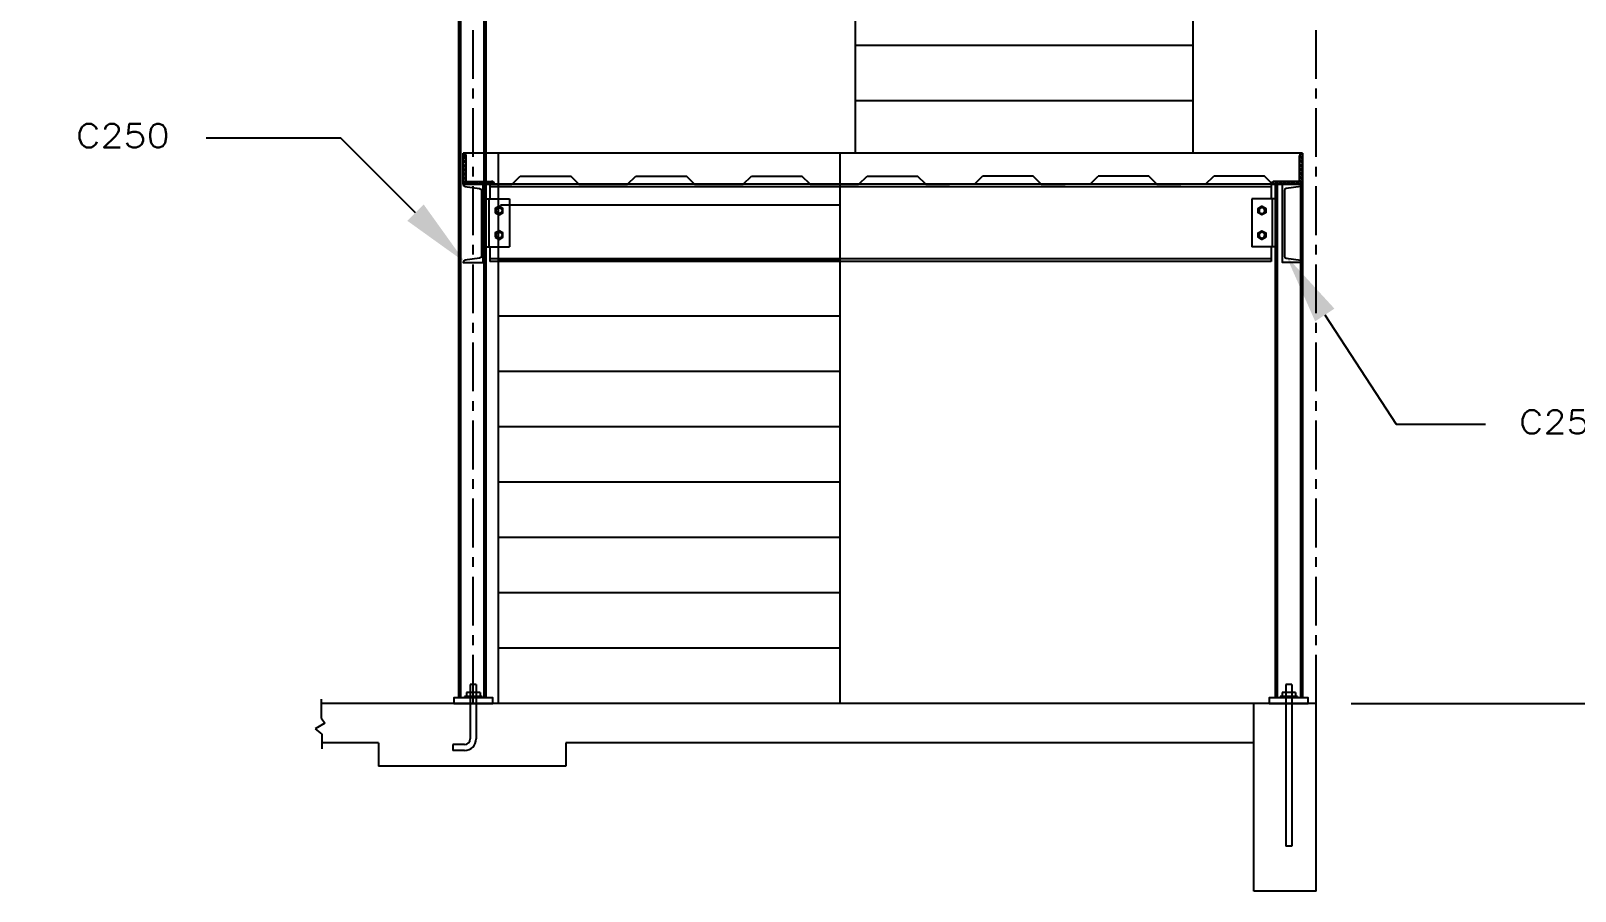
# Model space of a CAD drawing. Header units: inches. Extents: x -1254 to 5631, y 14 to 582.
# Drawn here: x 1120.5 to 1318.4, y 71 to 181.1 of the extents above; entities that cross this region are included whole.
import ezdxf
from ezdxf import colors
from ezdxf.entities.mleader import LeaderData, LeaderLine
from ezdxf.math import Vec2, Vec3

# ---------------------------------------------------------------- set-up
doc = ezdxf.new("R2010")
doc.units = ezdxf.units.IN
doc.header["$MEASUREMENT"] = 0
doc.linetypes.add('CENTER', pattern=[2, 1.25, -0.25, 0.25, -0.25])
for name, color, linetype in [('C-241-1', 241, 'Continuous'), ('Center', 251, 'CENTER'), ('Dim', 5, 'Continuous'), ('LAYER131A', 131, 'Continuous'), ('Mleader', 5, 'Continuous'), ('Struc_Section_BP', 135, 'Continuous'), ('Struc_Section_Conc', 71, 'Continuous'), ('Struc_Section_Dim', 5, 'Continuous'), ('Struc_Section_MachineBolt', 133, 'Continuous'), ('Struc_Section_Stair', 131, 'Continuous'), ('Struc_Section_Steel', 11, 'Continuous'), ('Structural_Section_StAngle', 2, 'Continuous'), ('Structural_Steel_Deck', 41, 'Continuous')]:
    doc.layers.add(name, color=color, linetype=linetype)
doc.styles.add('ROMANS', font='romans.shx', dxfattribs={"width": 1.15})
doc.dimstyles.new('ROMANS', dxfattribs={"dimscale": 0, "dimtxt": 0.078125, "dimasz": 0.09375, "dimexe": 0.09375, "dimexo": 0.09375, "dimgap": 0.0625, "dimtad": 0, "dimdec": 4, "dimzin": 1, "dimdsep": 46, "dimlunit": 4, "dimtxsty": 'ROMANS', "dimblk": 'ARCHTICK', "dimcen": 0.0625, "dimdle": 0.09375, "dimclrd": 256, "dimclre": 256, "dimclrt": 256, "dimadec": 0, "dimazin": 0, "dimtfac": 1, "dimtdec": 4, "dimtofl": 0, "dimtmove": 2, "dimatfit": 0, "dimfxl": 1, "dimtfillclr": 256, "dimfrac": 2, "dimtolj": 1, "dimtzin": 0, "dimarcsym": 0})

# ---------------------------------------------------------------- blocks, each defined once
blk = doc.blocks.new('outstandingconn1')
at = {"layer": 'Struc_Section_MachineBolt', "ltscale": 2}
for points in [[(1.2, 4.36), (1.69, 4.08), (2.18, 4.36), (2.18, 4.92), (1.69, 5.2), (1.2, 4.92)], [(1.2, 1.22), (1.69, 0.94), (2.18, 1.22), (2.18, 1.78), (1.69, 2.06), (1.2, 1.78)]]:
    blk.add_lwpolyline(points, close=True, dxfattribs=at)
for centre in [(1.69, 4.64), (1.69, 1.5)]:
    blk.add_circle(centre, 0.375, dxfattribs=at)
at = {"layer": 'Struc_Section_Steel', "color": 131, "ltscale": 2}
for p, q in [((0, 6.14), (3, 6.14)), ((0, 6.14), (0, 0)), ((0.38, 6.14), (0.38, 0)), ((3, 6.14), (3, 0)), ((0, 0), (3, 0))]:
    blk.add_line(p, q, dxfattribs=at)
blk = doc.blocks.new('C250x23')
at = {"layer": 'Struc_Section_Steel'}
blk.add_lwpolyline([(2.34, 0.29, -0.361844), (2.56, 0.05), (2.56, 0), (0, 0), (0, 10), (2.56, 10), (2.56, 9.95, -0.361844), (2.34, 9.71), (0.46, 9.45, 0.374734), (0.24, 9.2), (0.24, 0.8, 0.374734), (0.46, 0.55)], format="xyb", close=True, dxfattribs=at)
blk = doc.blocks.new('_ArchTick')
at = {"color": 0, "linetype": 'ByBlock', "const_width": 0.15}
blk.add_lwpolyline([(-0.5, -0.5), (0.5, 0.5)], dxfattribs=at)
blk = doc.blocks.new('*D48')
at = {"layer": 'DEFPOINTS', "color": 0, "transparency": 16777216}
for p in [(1285.21, 236), (1327.81, 236), (1285.21, 95)]:
    blk.add_point(p, dxfattribs=at)
at = {"layer": 'Dim', "lineweight": -2, "transparency": 16777216}
for p, q in [((1327.81, 240.5), (1327.81, 191.91)), ((1289.71, 236), (1332.31, 236)), ((1327.81, 90.5), (1327.81, 139.09)), ((1289.71, 95), (1332.31, 95))]:
    blk.add_line(p, q, dxfattribs=at)
at = {"layer": 'Dim', "lineweight": -2, "transparency": 16777216, "xscale": 4.5, "yscale": 4.5, "zscale": 4.5}
for p, rotation in [((1327.81, 236), 90), ((1327.81, 95), 270)]:
    blk.add_blockref('_ArchTick', p, dxfattribs=dict(at, rotation=rotation))
at = {"layer": 'Dim', "transparency": 16777216, "insert": (1327.81, 165.5), "char_height": 3.75, "attachment_point": 5, "rotation": 90, "style": 'ROMANS'}
blk.add_mtext('\\A1;11\'-9" [3581]', dxfattribs=at)

msp = doc.modelspace()

# ---------------------------------------------------------------- hatches: boundary and pattern name
at = {"layer": 'Structural_Section_StAngle'}
h = msp.add_hatch(dxfattribs=at)
h.set_pattern_fill('STEEL', color=256, scale=3, style=0)
h.set_pattern_definition([(45, (-7692.79447, -3282.47947), (-0.265165043, 0.265165043), []), (45, (-7692.79447, -3282.29197), (-0.265165043, 0.265165043), [])])
h.paths.add_polyline_path([(1176.30285, 161.87468), (1176.30285, 165.12468, 0.414213562), (1175.92785, 165.49968), (1175.92785, 161.49968), (1179.92785, 161.49968, 0.414213562), (1179.55285, 161.87468)])
h = msp.add_hatch(dxfattribs=at)
h.set_pattern_fill('STEEL', color=256, scale=3, style=0)
h.set_pattern_definition([(135, (10152.18017, -3282.47947), (0.265165043, 0.265165043), []), (135, (10152.18017, -3282.29197), (0.265165043, 0.265165043), [])])
h.paths.add_polyline_path([(1279.83285, 161.87468, 0.414213562), (1279.45785, 161.49968), (1283.45785, 161.49968), (1283.45785, 165.49968, 0.414213562), (1283.08285, 165.12468), (1283.08285, 161.87468)])

# ---------------------------------------------------------------- linework, layer by layer
at = {"layer": 'C-241-1'}
for p, q in [((1176.83177, 97.47133), (1176.83177, 96.4301)), ((1177.58393, 97.47133), (1176.83177, 97.47133)), ((1177.58393, 97.47133), (1177.58393, 96.4301)), ((1281.33177, 97.47133), (1281.33177, 96.4301)), ((1282.08393, 97.47133), (1281.33177, 97.47133)), ((1282.08393, 97.47133), (1282.08393, 96.4301)), ((1178.32878, 95.93525), (1176.08692, 95.93525)), ((1176.08692, 95.93525), (1176.08692, 95.74968)), ((1178.32878, 95.74968), (1176.08692, 95.74968)), ((1178.07878, 96.4301), (1176.33692, 96.4301)), ((1176.33692, 96.4301), (1176.33692, 95.93525)), ((1178.07878, 96.4301), (1178.07878, 95.93525)), ((1178.32878, 95.93525), (1178.32878, 95.74968)), ((1282.82878, 95.93525), (1280.58692, 95.93525)), ((1280.58692, 95.93525), (1280.58692, 95.74968)), ((1282.82878, 95.74968), (1280.58692, 95.74968)), ((1282.57878, 96.4301), (1280.83692, 96.4301)), ((1280.83692, 96.4301), (1280.83692, 95.93525)), ((1282.57878, 96.4301), (1282.57878, 95.93525)), ((1282.82878, 95.93525), (1282.82878, 95.74968))]:
    msp.add_line(p, q, dxfattribs=at)
at = {"layer": 'C-241-1', "ltscale": 2}
for p, q in [((1176.83177, 96.4301), (1176.83177, 90.49968)), ((1177.58393, 96.4301), (1177.58393, 90.49968)), ((1281.33177, 96.4301), (1281.33177, 76.74968)), ((1282.08393, 96.4301), (1282.08393, 76.74968)), ((1176.08177, 89.74968), (1174.58393, 89.74968)), ((1174.58393, 89.74968), (1174.58393, 88.99968)), ((1176.08393, 88.99968), (1174.58393, 88.99968)), ((1282.08393, 76.74968), (1281.33177, 76.74968))]:
    msp.add_line(p, q, dxfattribs=at)
for centre, radius, end in [((1176.08177, 90.49968), 0.75, 360), ((1176.08393, 90.49968), 1.5, 0)]:
    msp.add_arc(centre, radius, 270, end, dxfattribs=at)
at = {"layer": 'Center', "ltscale": 5}
for p, q in [((1177.20785, 94.99968), (1177.20785, 299.98189)), ((1285.20785, 94.99968), (1285.20785, 284.77384))]:
    msp.add_line(p, q, dxfattribs=at)
at = {"layer": 'LAYER131A'}
for p, q in [((1175.33285, 219.99968), (1175.33285, 95.74968)), ((1178.83285, 219.99968), (1178.83285, 95.74968)), ((1283.45785, 165.49968), (1283.45785, 95.74968)), ((1279.70785, 161.49968), (1283.45785, 161.49968)), ((1279.95785, 161.49968), (1279.95785, 95.74968))]:
    msp.add_line(p, q, dxfattribs=at)
at = {"layer": 'Struc_Section_BP', "ltscale": 2}
for points in [[(1174.70785, 94.99968), (1179.70785, 94.99968), (1179.70785, 95.74968), (1174.70785, 95.74968)], [(1279.20785, 94.99968), (1284.20785, 94.99968), (1284.20785, 95.74968), (1279.20785, 95.74968)]]:
    msp.add_lwpolyline(points, close=True, dxfattribs=at)
at = {"layer": 'Struc_Section_Conc', "ltscale": 20}
for p, q in [((1180.45785, 151.62468), (1180.45785, 165.49968)), ((1224.20785, 151.62468), (1224.20785, 165.49968)), ((1224.20785, 158.80968), (1180.70785, 158.80968))]:
    msp.add_line(p, q, dxfattribs=at)
at = {"layer": 'Struc_Section_Conc', "ltscale": 2}
for p, q in [((1182.17852, 161.49968), (1183.22387, 162.54503)), ((1183.22387, 162.54503), (1189.69828, 162.54503)), ((1190.74363, 161.49968), (1189.69828, 162.54503)), ((1196.99102, 161.49968), (1198.03637, 162.54503)), ((1198.03637, 162.54503), (1204.51078, 162.54503)), ((1205.55613, 161.49968), (1204.51078, 162.54503)), ((1211.80352, 161.49968), (1212.84887, 162.54503)), ((1212.84887, 162.54503), (1219.32328, 162.54503)), ((1220.36863, 161.49968), (1219.32328, 162.54503)), ((1226.61602, 161.49968), (1227.66137, 162.54503)), ((1227.66137, 162.54503), (1234.13578, 162.54503)), ((1235.18113, 161.49968), (1234.13578, 162.54503)), ((1241.42852, 161.49968), (1242.47387, 162.54503)), ((1248.94828, 162.54503), (1242.47387, 162.54503)), ((1249.99363, 161.49968), (1248.94828, 162.54503)), ((1256.24102, 161.49968), (1257.28637, 162.54503)), ((1263.76078, 162.54503), (1257.28637, 162.54503)), ((1264.80613, 161.49968), (1263.76078, 162.54503)), ((1271.05352, 161.49968), (1272.09887, 162.54503)), ((1278.57328, 162.54503), (1272.09887, 162.54503)), ((1279.48317, 161.63514), (1278.57328, 162.54503)), ((1179.92785, 161.49968), (1182.14858, 161.49968)), ((1182.17852, 161.49968), (1179.92785, 161.49968)), ((1190.74363, 161.49968), (1196.96108, 161.49968)), ((1196.99102, 161.49968), (1193.94392, 161.49968)), ((1205.55613, 161.49968), (1211.77358, 161.49968)), ((1211.80352, 161.49968), (1208.75642, 161.49968)), ((1220.36863, 161.49968), (1226.58608, 161.49968)), ((1226.61602, 161.49968), (1223.56892, 161.49968)), ((1235.18113, 161.49968), (1238.22823, 161.49968)), ((1241.42852, 161.49968), (1235.21108, 161.49968)), ((1249.99363, 161.49968), (1253.04073, 161.49968)), ((1256.24102, 161.49968), (1250.02358, 161.49968)), ((1264.80613, 161.49968), (1267.85323, 161.49968)), ((1271.05352, 161.49968), (1264.83608, 161.49968)), ((1279.61863, 161.49968), (1282.49441, 161.49968))]:
    msp.add_line(p, q, dxfattribs=at)
at = {"layer": 'Struc_Section_Dim', "ltscale": 2}
for p, q in [((1157.73327, 95.575), (1157.73327, 93.16562)), ((1285.20785, 94.99968), (1157.73327, 94.99968)), ((1277.20785, 70.99968), (1277.20785, 94.99968)), ((1285.20785, 70.99968), (1285.20785, 94.99968)), ((1157.73327, 93.16562), (1158.20635, 92.5212)), ((1158.20635, 92.5212), (1156.94997, 91.77748)), ((1156.94997, 91.77748), (1157.79531, 91.08207)), ((1157.79531, 91.08207), (1157.79531, 89.20729)), ((1165.08285, 89.99968), (1157.79531, 89.99968)), ((1165.08285, 89.99968), (1165.08285, 86.99968)), ((1277.20785, 89.99968), (1189.08285, 89.99968)), ((1189.08285, 89.99968), (1189.08285, 86.99968)), ((1189.08285, 86.99968), (1165.08285, 86.99968)), ((1285.20785, 70.99968), (1277.20785, 70.99968))]:
    msp.add_line(p, q, dxfattribs=at)
at = {"layer": 'Struc_Section_Stair', "ltscale": 5}
for p, q in [((1226.20785, 165.49968), (1226.20785, 235.99968)), ((1269.45785, 165.49968), (1269.45785, 235.99968)), ((1269.45785, 179.27968), (1226.20785, 179.27968)), ((1269.45785, 172.18968), (1226.20785, 172.18968)), ((1180.45785, 94.99968), (1180.45785, 155.62468)), ((1224.20785, 94.99968), (1224.20785, 155.62468)), ((1224.20785, 151.71968), (1180.45785, 151.71968)), ((1224.20785, 144.62968), (1180.45785, 144.62968)), ((1224.20785, 137.53968), (1180.45785, 137.53968)), ((1224.20785, 130.44968), (1180.45785, 130.44968)), ((1224.20785, 123.35968), (1180.45785, 123.35968)), ((1224.20785, 116.26968), (1180.45785, 116.26968)), ((1224.20785, 109.17968), (1180.45785, 109.17968)), ((1224.20785, 102.08968), (1180.45785, 102.08968))]:
    msp.add_line(p, q, dxfattribs=at)
at = {"layer": 'Struc_Section_Steel', "ltscale": 4}
for p, q in [((1175.58285, 219.99968), (1175.58285, 95.74968)), ((1178.58285, 219.99968), (1178.58285, 95.74968)), ((1280.20785, 161.49968), (1280.20785, 95.74968)), ((1283.20785, 161.49968), (1283.20785, 95.74968))]:
    msp.add_line(p, q, dxfattribs=at)
at = {"layer": 'Struc_Section_Steel', "ltscale": 2}
for p, q in [((1283.45785, 165.49968), (1175.92785, 165.49968)), ((1179.33285, 161.49968), (1179.33285, 159.63218)), ((1279.45785, 161.49968), (1279.45785, 159.63218)), ((1179.33285, 153.49218), (1179.33285, 151.62468)), ((1279.45785, 153.49218), (1279.45785, 151.62468)), ((1165.08285, 89.99968), (1165.08285, 86.99968))]:
    msp.add_line(p, q, dxfattribs=at)
at = {"layer": 'Struc_Section_Steel'}
for p, q in [((1279.95785, 161.49968), (1178.83285, 161.49968)), ((1279.45785, 151.62468), (1179.33285, 151.62468))]:
    msp.add_line(p, q, dxfattribs=at)
at = {"layer": 'Struc_Section_Steel', "ltscale": 10}
for p, q in [((1279.45785, 161.18718), (1179.33285, 161.18718)), ((1279.45785, 151.93718), (1179.33285, 151.93718))]:
    msp.add_line(p, q, dxfattribs=at)
at = {"layer": 'Structural_Section_StAngle', "ltscale": 5}
for p, q in [((1175.92785, 161.49968), (1175.92785, 165.49968)), ((1176.30285, 161.87468), (1176.30285, 165.12468)), ((1283.08285, 161.87468), (1283.08285, 165.12468)), ((1283.45785, 161.49968), (1283.45785, 165.49968)), ((1175.92785, 161.49968), (1179.92785, 161.49968)), ((1176.30285, 161.87468), (1179.55285, 161.87468)), ((1283.45785, 161.49968), (1279.45785, 161.49968)), ((1283.08285, 161.87468), (1279.83285, 161.87468))]:
    msp.add_line(p, q, dxfattribs=at)
at = {"layer": 'Structural_Section_StAngle'}
for p, q in [((1175.92785, 165.49968), (1175.92785, 165.49968)), ((1283.45785, 165.49968), (1283.45785, 165.49968))]:
    msp.add_line(p, q, dxfattribs=at)
at = {"layer": 'Structural_Section_StAngle', "ltscale": 5}
for centre, start, end in [((1175.92785, 165.12468), 360, 90), ((1283.45785, 165.12468), 90, 180), ((1179.55285, 161.49968), 0, 90), ((1279.83285, 161.49968), 90, 180)]:
    msp.add_arc(centre, 0.375, start, end, dxfattribs=at)
at = {"layer": 'Structural_Steel_Deck'}
msp.add_line((1182.17852, 161.49968), (1179.92785, 161.49968), dxfattribs=at)

# ---------------------------------------------------------------- block references
at = {"layer": 'Struc_Section_Dim'}
msp.add_blockref('outstandingconn1', (1178.83285, 153.49218), dxfattribs=at)
at = {"layer": 'Struc_Section_Dim', "xscale": -1}
msp.add_blockref('outstandingconn1', (1279.95785, 153.49218), dxfattribs=at)
at = {"layer": 'Struc_Section_Steel', "ltscale": 2, "xscale": -1}
msp.add_blockref('C250x23', (1178.48785, 151.49968), dxfattribs=at)
at = {"layer": 'Struc_Section_Steel', "ltscale": 2}
msp.add_blockref('C250x23', (1280.89785, 151.49968), dxfattribs=at)

# ---------------------------------------------------------------- dimensions: what is measured, and where the dimension line sits
at = {"layer": 'Dim'}
dim = msp.add_linear_dim(base=(1327.80803, 235.99969), p1=(1285.20785, 94.99968), p2=(1285.20785, 235.99969), angle=90, dimstyle='ROMANS', override={"dimscale": 0, "dimtxt": 0.078125, "dimasz": 0.09375, "dimexe": 0.09375, "dimexo": 0.09375, "dimgap": 0.0625, "dimcen": 0.0625, "dimtix": 0, "dimtofl": 0, "dimtmove": 2, "dimatfit": 0}, dxfattribs=at)
dim.commit()
dim.dimension.update_dxf_attribs({"geometry": '*D48', "text_midpoint": (1327.80803, 165.49969)})

# ---------------------------------------------------------------- leaders
at = {"layer": 'Mleader'}
ml = msp.add_multileader_mtext('Standard', dxfattribs=at)
ml.set_content('C250', color=256, style='ROMANS')
ml.set_leader_properties()
ml.build(insert=Vec2(0, 0))
ml.multileader.update_dxf_attribs({"dogleg_length": 0.36, "arrow_head_size": 9, "scale": 48})
ctx = ml.context
ctx.base_point, ctx.scale, ctx.char_height, ctx.arrow_head_size, ctx.landing_gap_size, ctx.plane_origin = Vec3(183.01226, 176.40808), 48, 3, 9, 4.32, Vec3(187.33226, 178.20808)
ctx.left_attachment, ctx.right_attachment, ctx.attachment_type = 0, 0, 1
notes = []
notes.append((ctx, [(0, (1, 1, 0), (165.73226, 176.40808), (1, 0), 17.28, [(0, [(149.80369, 160.47951)], 0, [])])]))
ctx.mtext.insert, ctx.mtext.width, ctx.mtext.defined_height, ctx.mtext.flow_direction = Vec3(187.33226, 178.20808), 31.6041847, 9.65143, 5
ml = msp.add_multileader_mtext('Standard', dxfattribs=at)
ml.set_content('C250', color=256, style='ROMANS')
ml.set_leader_properties()
ml.build(insert=Vec2(0, 0))
ml.multileader.update_dxf_attribs({"dogleg_length": 0.36, "arrow_head_size": 9, "scale": 48})
ctx = ml.context
ctx.base_point, ctx.scale, ctx.char_height, ctx.arrow_head_size, ctx.landing_gap_size, ctx.plane_origin, ctx.plane_x_axis = Vec3(1142.97151, 167.42825), 48, 3, 9, 4.32, Vec3(1138.65151, 169.22825), Vec3(-1, 0)
ctx.left_attachment, ctx.right_attachment, ctx.attachment_type = 0, 0, 1
notes.append((ctx, [(0, (1, 1, 0), (1160.25151, 167.42825), (-1, 0), 17.28, [(0, [(1176.18008, 151.49968)], 0, [])])]))
ctx.mtext.insert, ctx.mtext.width, ctx.mtext.defined_height, ctx.mtext.flow_direction = Vec3(1126.33008, 169.22825), 31.6041847, 9.65143, 5
ml = msp.add_multileader_mtext('Standard', dxfattribs=at)
ml.set_content('C250', color=256, style='ROMANS')
ml.set_leader_properties()
ml.build(insert=Vec2(0, 0))
ml.multileader.update_dxf_attribs({"dogleg_length": 0.36, "arrow_head_size": 9, "scale": 48})
ctx = ml.context
ctx.base_point, ctx.scale, ctx.char_height, ctx.arrow_head_size, ctx.landing_gap_size, ctx.plane_origin = Vec3(1306.90915, 130.77154), 48, 3, 9, 4.32, Vec3(1318.91642, 170.02623)
ctx.left_attachment, ctx.right_attachment, ctx.attachment_type = 0, 0, 1
notes.append((ctx, [(0, (1, 1, 0), (1295.48569, 130.77154), (1, 0), 11.42346, [(0, [(1281.38785, 152.29766)], 0, [])])]))
ctx.mtext.insert, ctx.mtext.width, ctx.mtext.defined_height, ctx.mtext.flow_direction = Vec3(1311.22915, 132.57154), 31.6041847, 9.65143, 5
for ctx, leaders in notes:
    for number, flags, end, landing, length, lines in leaders:
        leader = LeaderData()
        leader.index, (leader.has_last_leader_line, leader.has_dogleg_vector, leader.attachment_direction) = number, flags
        leader.last_leader_point, leader.dogleg_vector, leader.dogleg_length = Vec3(end), Vec3(landing), length
        for number, points, colour, breaks in lines:
            line = LeaderLine()
            line.index, line.vertices, line.color, line.breaks = number, Vec3.list(points), colors.encode_raw_color(colour), breaks
            leader.lines.append(line)
        ctx.leaders.append(leader)

doc.saveas('drawing.dxf')
